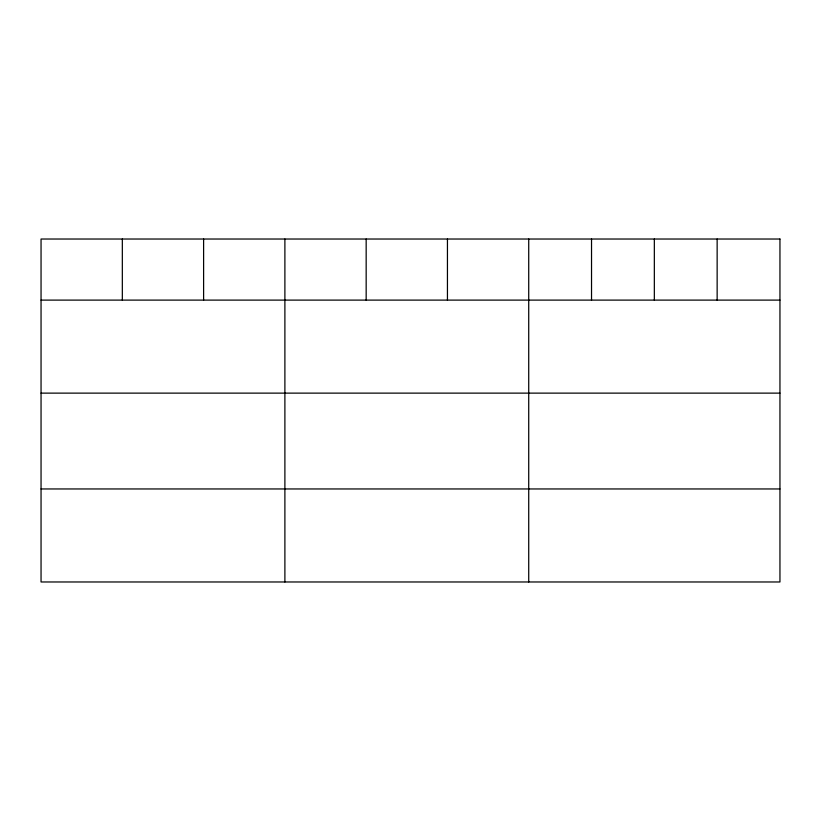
<?xml version="1.0" encoding="UTF-8"?>
<svg xmlns="http://www.w3.org/2000/svg" width="821" height="821" viewBox="0 0 821 821"><rect width="100%" height="100%" fill="white"/><g stroke="black" fill="none" stroke-linecap="round" stroke-linejoin="round"><path stroke-width="1.23" d="M41.05 300.106L779.95 300.106M41.05 393.126L779.95 393.126M41.05 488.957L779.95 488.957M717.144 239.024L717.144 300.106M654.337 239.024L654.337 300.106M591.531 239.024L591.531 300.106M528.724 239.024L528.724 581.976M447.445 239.024L447.445 300.106M366.166 239.024L366.166 300.106M284.887 239.024L284.887 581.976M203.608 239.024L203.608 300.106M122.329 239.024L122.329 300.106M779.95 239.024L41.05 239.024L41.05 581.976L779.95 581.976L779.95 239.024"/></g></svg>
